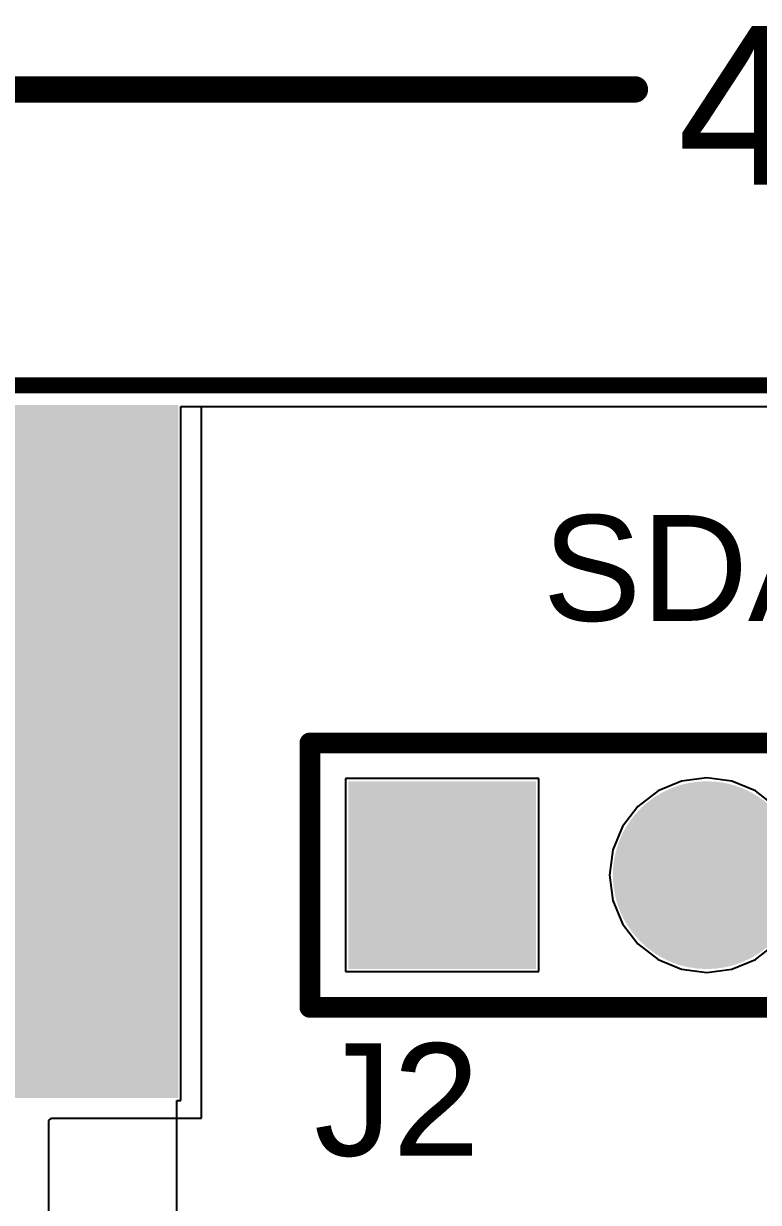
# Model space of a CAD drawing. Header units: millimetres. Extents: x -3 to 5381, y -54 to 5355.
# Drawn here: x 7.69 to 14.75, y -4.85 to 6.47 of the extents above; entities that cross this region are included whole.
import ezdxf

# ---------------------------------------------------------------- set-up
doc = ezdxf.new("R2010")
doc.units = ezdxf.units.MM
for name, color, linetype in [('BottomLayer', 5, 'Continuous'), ('BottomSolder', 6, 'Continuous'), ('Mechanical1', 6, 'Continuous'), ('Mechanical2', 216, 'Continuous'), ('MultiLayer', 9, 'Continuous'), ('PadHoleLayer', 156, 'Continuous'), ('TopLayer', 1, 'Continuous'), ('TopOverlay', 2, 'Continuous'), ('TopSolder', 216, 'Continuous')]:
    doc.layers.add(name, color=color, linetype=linetype)
doc.styles.add('Arial', font='arial.ttf', dxfattribs={"height": 0.2})

# ---------------------------------------------------------------- blocks, each defined once
blk = doc.blocks.new('PZ254V_11_07P_3')
at = {"layer": 'BottomLayer'}
blk.add_hatch(color=5, dxfattribs=at).paths.add_polyline_path([(0.8, 0.8), (0.8, -0.8), (-0.8, -0.8), (-0.8, 0.8)])
h = blk.add_hatch(color=5, dxfattribs=at)
edge = h.paths.add_edge_path()
edge.add_arc((0, -2.54), 0.8, 0, 360)
at = {"layer": 'BottomSolder'}
blk.add_hatch(color=6, dxfattribs=at).paths.add_polyline_path([(0.902, 0.902), (0.902, -0.902), (-0.902, -0.902), (-0.902, 0.902)])
h = blk.add_hatch(color=6, dxfattribs=at)
edge = h.paths.add_edge_path()
edge.add_arc((0, -2.54), 0.902, 0, 360)
at = {"layer": 'MultiLayer'}
blk.add_hatch(color=9, dxfattribs=at).paths.add_polyline_path([(0.8, 0.8), (0.8, -0.8), (-0.8, -0.8), (-0.8, 0.8)])
h = blk.add_hatch(color=9, dxfattribs=at)
edge = h.paths.add_edge_path()
edge.add_arc((0, -2.54), 0.8, 0, 360)
at = {"layer": 'PadHoleLayer'}
h = blk.add_hatch(color=156, dxfattribs=at)
edge = h.paths.add_edge_path()
edge.add_arc((0, 0), 0.45, 0, 360)
h = blk.add_hatch(color=156, dxfattribs=at)
edge = h.paths.add_edge_path()
edge.add_arc((0, -2.54), 0.45, 0, 360)
at = {"layer": 'TopLayer'}
blk.add_hatch(color=1, dxfattribs=at).paths.add_polyline_path([(0.8, 0.8), (0.8, -0.8), (-0.8, -0.8), (-0.8, 0.8)])
h = blk.add_hatch(color=1, dxfattribs=at)
edge = h.paths.add_edge_path()
edge.add_arc((0, -2.54), 0.8, 0, 360)
at = {"layer": 'TopSolder'}
blk.add_hatch(color=216, dxfattribs=at).paths.add_polyline_path([(0.902, 0.902), (0.902, -0.902), (-0.902, -0.902), (-0.902, 0.902)])
h = blk.add_hatch(color=216, dxfattribs=at)
edge = h.paths.add_edge_path()
edge.add_arc((0, -2.54), 0.902, 0, 360)
at = {"layer": 'TopOverlay', "const_width": 0.2}
for points in [[(-1.27, 1.27), (1.27, 1.27)], [(-1.27, 1.27), (-1.27, -16.51)], [(1.27, 1.27), (1.27, -16.51)]]:
    blk.add_lwpolyline(points, dxfattribs=at)
at = {"layer": 'TopOverlay', "const_width": 0.1}
for points in [[(-1.32, 1.27, 1), (-1.22, 1.27, 1)], [(-1.32, 1.27, 1), (-1.22, 1.27, 1)], [(1.22, 1.27, 1), (1.32, 1.27, 1)], [(1.22, 1.27, 1), (1.32, 1.27, 1)]]:
    blk.add_lwpolyline(points, format="xyb", close=True, dxfattribs=at)
blk = doc.blocks.new('6_5MM_THTPAD_40')
at = {"layer": 'BottomLayer'}
blk.add_hatch(color=5, dxfattribs=at).paths.add_polyline_path([(-8.298688, 3.748532), (-1.847088, 3.748532), (-1.847088, -2.703068), (-8.298688, -2.703068)])
at = {"layer": 'BottomSolder'}
blk.add_hatch(color=6, dxfattribs=at).paths.add_polyline_path([(-8.400288, 3.850132), (-1.745488, 3.850132), (-1.745488, -2.804668), (-8.400288, -2.804668)])
at = {"layer": 'MultiLayer'}
blk.add_hatch(color=9, dxfattribs=at).paths.add_polyline_path([(-8.298688, 3.748532), (-1.847088, 3.748532), (-1.847088, -2.703068), (-8.298688, -2.703068)])
at = {"layer": 'PadHoleLayer'}
h = blk.add_hatch(color=156, dxfattribs=at)
edge = h.paths.add_edge_path()
edge.add_arc((-5.072888, 0.522732), 1.000001, 0, 360)
at = {"layer": 'TopLayer'}
blk.add_hatch(color=1, dxfattribs=at).paths.add_polyline_path([(-8.298688, 3.748532), (-1.847088, 3.748532), (-1.847088, -2.703068), (-8.298688, -2.703068)])
at = {"layer": 'TopSolder'}
blk.add_hatch(color=216, dxfattribs=at).paths.add_polyline_path([(-8.400288, 3.850132), (-1.745488, 3.850132), (-1.745488, -2.804668), (-8.400288, -2.804668)])

msp = doc.modelspace()

# ---------------------------------------------------------------- linework, layer by layer
at = {"layer": 'BottomLayer'}
for p, q in [((9.202, -3.871), (9.202, 2.796)), ((9.202, 2.796), (38.647, 2.796)), ((12.637, -0.779), (10.783, -0.779)), ((10.783, -0.779), (10.783, -2.633)), ((12.637, -2.633), (12.637, -0.779)), ((14.25, -0.771), (14.008, -0.803)), ((14.492, -0.803), (14.25, -0.771)), ((13.783, -0.896), (13.589, -1.045)), ((14.008, -0.803), (13.783, -0.896)), ((14.718, -0.896), (14.492, -0.803)), ((14.911, -1.045), (14.718, -0.896)), ((13.589, -1.045), (13.44, -1.239)), ((13.44, -1.239), (13.347, -1.464)), ((13.347, -1.464), (13.315, -1.706)), ((13.315, -1.706), (13.347, -1.948)), ((13.347, -1.948), (13.44, -2.174)), ((13.44, -2.174), (13.589, -2.367)), ((13.589, -2.367), (13.783, -2.516)), ((14.718, -2.516), (14.911, -2.367)), ((13.783, -2.516), (14.008, -2.609)), ((14.492, -2.609), (14.718, -2.516)), ((10.783, -2.633), (12.637, -2.633)), ((14.008, -2.609), (14.25, -2.641)), ((14.25, -2.641), (14.492, -2.609)), ((9.163, -11.429), (9.163, -3.871)), ((9.163, -3.871), (9.202, -3.871))]:
    msp.add_line(p, q, dxfattribs=at)
at = {"layer": 'Mechanical1', "const_width": 0.254}
msp.add_lwpolyline([(-3, 5.842), (13.559, 5.842)], dxfattribs=at)
at = {"layer": 'Mechanical1', "const_width": 0.127}
msp.add_lwpolyline([(13.496, 5.842, 1), (13.623, 5.842, 1)], format="xyb", close=True, dxfattribs=at)
at = {"layer": 'Mechanical2', "const_width": 0.152}
msp.add_lwpolyline([(0, 3), (38.647, 3)], dxfattribs=at)
at = {"layer": 'TopLayer'}
for p, q in [((9.398, 2.796), (14.919, 2.796)), ((9.398, -4.039), (9.398, 2.796)), ((7.934, -4.064), (7.959, -4.039)), ((7.934, -13.259), (7.934, -4.064)), ((7.959, -4.039), (9.398, -4.039))]:
    msp.add_line(p, q, dxfattribs=at)

# ---------------------------------------------------------------- block references
msp.add_blockref('6_5MM_THTPAD_40', (10.922, -1.041))
at = {"rotation": 90}
msp.add_blockref('PZ254V_11_07P_3', (11.71, -1.706), dxfattribs=at)

# ---------------------------------------------------------------- texts
at = {"layer": 'Mechanical1', "style": 'Arial'}
msp.add_text('44.65mm', height=1.524, dxfattribs=at).set_placement((13.965, 4.928))
at = {"layer": 'TopOverlay', "style": 'Arial'}
for s, height, p in [('SDA2', 1.016, (12.675, 0.737)), ('J2', 1.08, (10.479, -4.401))]:
    msp.add_text(s, height=height, dxfattribs=at).set_placement(p)

doc.saveas('drawing.dxf')
